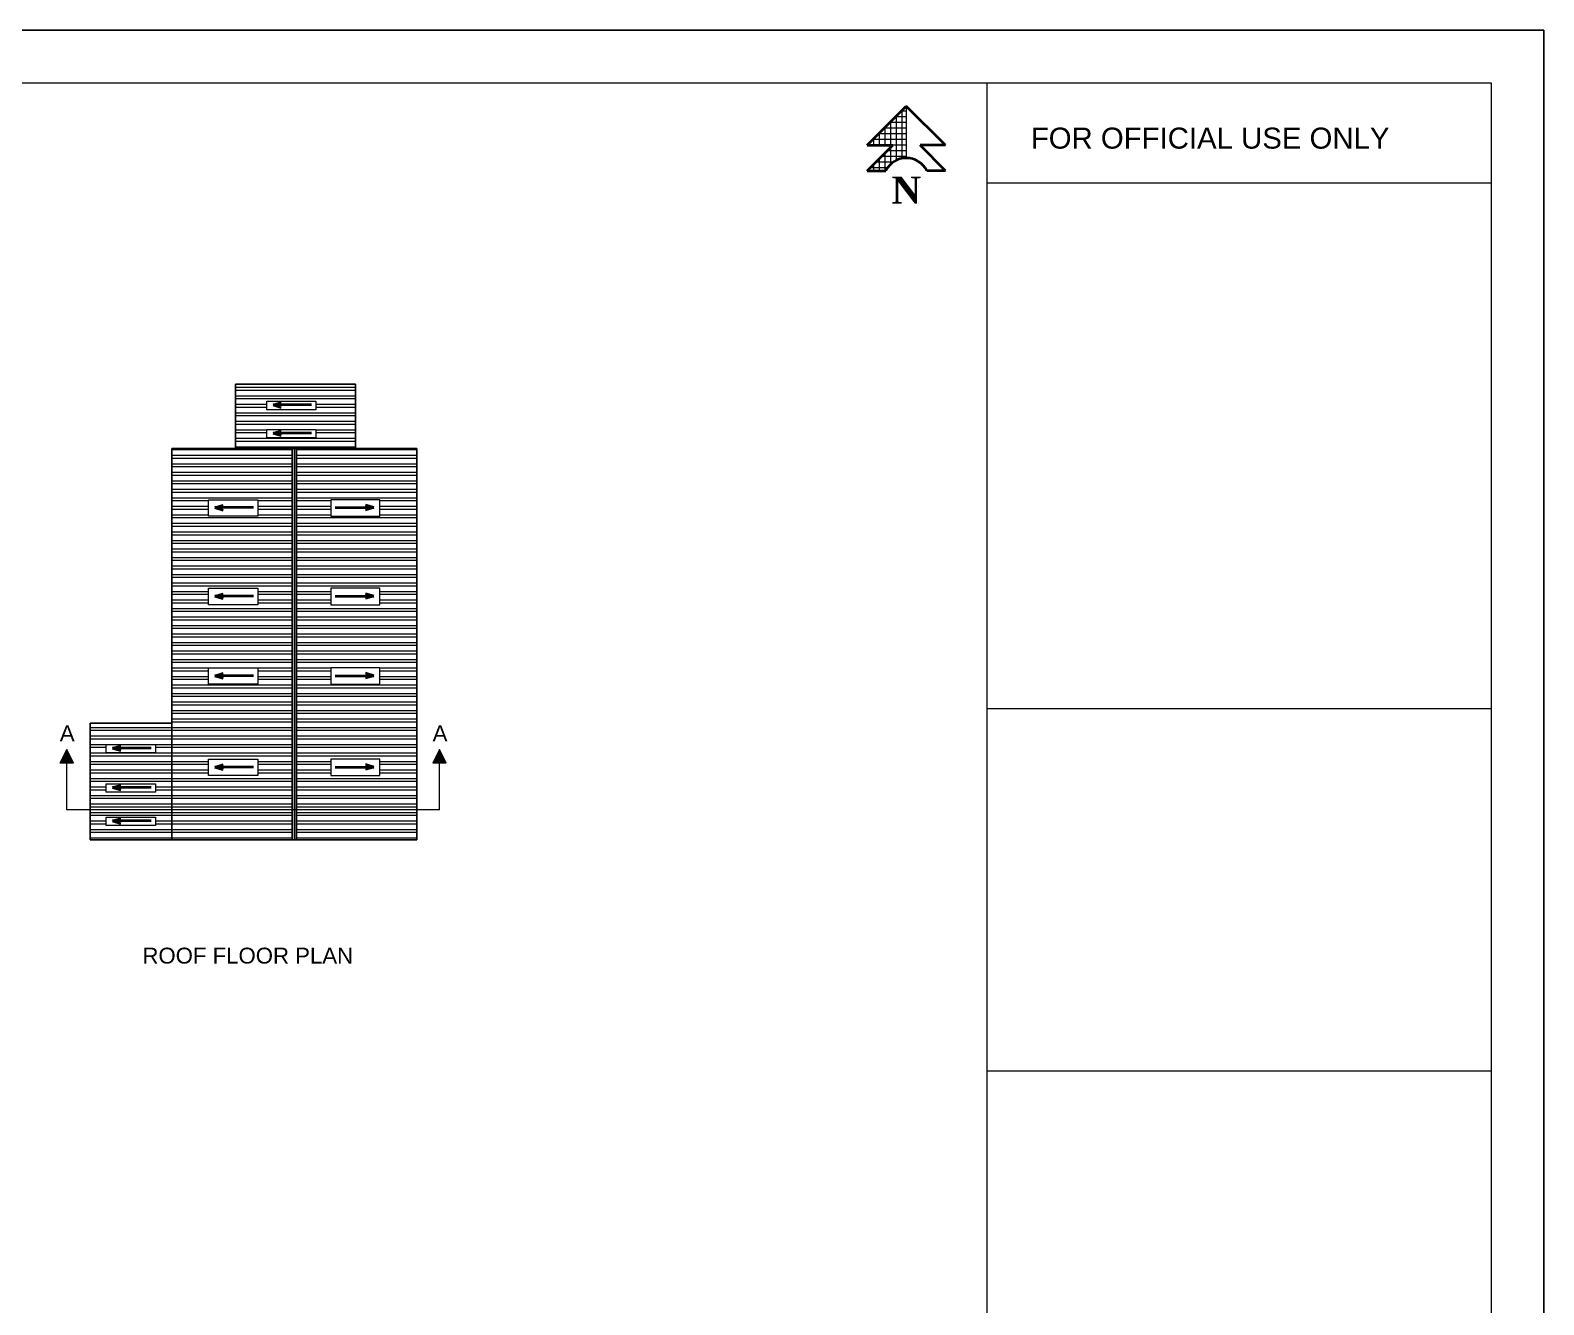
# Model space of a CAD drawing. Header units: inches. Extents: x 961 to 4138, y -14268 to -12020.
# Drawn here: x 2803 to 4138, y -13144 to -12020 of the extents above; entities that cross this region are included whole.
import ezdxf

# ---------------------------------------------------------------- set-up
doc = ezdxf.new("R2010")
doc.units = ezdxf.units.IN
doc.header["$LTSCALE"] = 0.5
doc.header["$MEASUREMENT"] = 0
for name, color, linetype, lineweight in [('DIM_LINE', 173, 'Continuous', 20), ('door', 202, 'Continuous', 5), ('ELE1', 3, 'Continuous', 9), ('TEXT', 220, 'Continuous', 9), ('wall', 20, 'Continuous', 40), ('WALL - A', 1, 'Continuous', 40)]:
    doc.layers.add(name, color=color, linetype=linetype, lineweight=lineweight)
doc.styles.get("Standard").update_dxf_attribs({"font": 'arial.ttf'})
pattern_1 = [(180, (-333539.054, 29692.633), (-4e-16, -7.5), []), (180, (-333541.554, 29695.133), (-4e-16, -7.5), [])]

# ---------------------------------------------------------------- blocks, each defined once
blk = doc.blocks.new('SDEGH')
at = {"layer": 'TEXT'}
h = blk.add_hatch(dxfattribs=at)
h.set_pattern_fill('NET', color=256, scale=40, style=0)
h.set_pattern_definition([(0, (43922.391, -13181.093), (0, 5), []), (90, (43922.391, -13181.093), (-5, 3e-16), [])])
h.paths.add_polyline_path([(52300.8, -9226.1), (52266.3, -9260.6), (52288.8, -9260.6), (52266.3, -9283.1), (52282.8, -9283.1, -0.284572), (52300.8, -9272)])
blk.add_line((52300.8, -9226.1), (52300.8, -9272), dxfattribs=at)
at = {"layer": 'wall'}
for p, q in [((52266.3, -9260.6), (52300.8, -9226.1)), ((52335.4, -9260.6), (52300.8, -9226.1)), ((52266.3, -9260.6), (52288.8, -9260.6)), ((52266.3, -9283.1), (52288.8, -9260.6)), ((52335.4, -9260.6), (52312.9, -9260.6)), ((52335.4, -9283.1), (52312.9, -9260.6)), ((52266.3, -9283.1), (52282.8, -9283.1)), ((52335.4, -9283.1), (52318.8, -9283.1))]:
    blk.add_line(p, q, dxfattribs=at)
blk.add_arc((52300.8, -9292), 20.1, 26.4605, 153.5395, dxfattribs=at)
at = {"layer": 'Defpoints', "insert": (52287.7, -9288.2), "char_height": 24, "width": 23.16, "attachment_point": 1}
blk.add_mtext('{\\fTimes New Roman|b1|i0|c0|p18;N}', dxfattribs=at)

msp = doc.modelspace()

# ---------------------------------------------------------------- hatches: boundary and pattern name
at = {"linetype": 'ByBlock', "lineweight": 5}
for points in [[(2835.6, -12654.4), (2841.6, -12666.4), (2829.6, -12666.4)], [(3164.4, -12654.4), (3170.4, -12666.4), (3158.4, -12666.4)]]:
    msp.add_hatch(color=7, dxfattribs=at).paths.add_polyline_path(points)
at = {"layer": 'DIM_LINE'}
h = msp.add_hatch(dxfattribs=at)
h.set_pattern_fill('ANSI32', color=256, scale=20, angle=135)
h.set_pattern_definition(pattern_1)
h.paths.add_polyline_path([(3090.4, -12332), (2984.4, -12332), (2984.4, -12389), (3090.4, -12389)])
h.paths.add_polyline_path([(3055.4, -12354.7), (3012, -12354.7), (3012, -12347.2), (3055.4, -12347.2)], flags=16)
h.paths.add_polyline_path([(3055.4, -12372.1), (3055.4, -12379.6), (3012, -12379.6), (3012, -12372.1)], flags=16)
h = msp.add_hatch(dxfattribs=at)
h.set_pattern_fill('ANSI32', color=256, scale=20, angle=135)
h.set_pattern_definition(pattern_1)
h.paths.add_polyline_path([(2928.4, -12389), (2928.4, -12734), (3034.4, -12734), (3034.4, -12389)])
h.paths.add_polyline_path([(3004.2, -12434), (3004.2, -12448.5), (2960.8, -12448.5), (2960.8, -12434)], flags=16)
h.paths.add_polyline_path([(3004.2, -12512.1), (3004.2, -12526.6), (2960.8, -12526.6), (2960.8, -12512.1)], flags=16)
h.paths.add_polyline_path([(3004.2, -12582.2), (3004.2, -12596.7), (2960.8, -12596.7), (2960.8, -12582.2)], flags=16)
h.paths.add_polyline_path([(3004.2, -12662.8), (3004.2, -12677.3), (2960.8, -12677.3), (2960.8, -12662.8)], flags=16)
h = msp.add_hatch(dxfattribs=at)
h.set_pattern_fill('ANSI32', color=256, scale=20, angle=135)
h.set_pattern_definition(pattern_1)
h.paths.add_polyline_path([(3038.4, -12389), (3038.4, -12734), (3144.4, -12734), (3144.4, -12389)])
h.paths.add_polyline_path([(3111.9, -12434), (3111.9, -12448.5), (3068.6, -12448.5), (3068.6, -12434)], flags=16)
h.paths.add_polyline_path([(3111.9, -12512.1), (3111.9, -12526.6), (3068.6, -12526.6), (3068.6, -12512.1)], flags=16)
h.paths.add_polyline_path([(3111.9, -12582.2), (3111.9, -12596.7), (3068.6, -12596.7), (3068.6, -12582.2)], flags=16)
h.paths.add_polyline_path([(3111.9, -12662.8), (3111.9, -12677.3), (3068.6, -12677.3), (3068.6, -12662.8)], flags=16)
h = msp.add_hatch(dxfattribs=at)
h.set_pattern_fill('ANSI32', color=256, scale=20, angle=135)
h.set_pattern_definition(pattern_1)
h.paths.add_polyline_path([(2928.4, -12631), (2856.4, -12631), (2856.4, -12734), (2928.4, -12734)])
h.paths.add_polyline_path([(2913.8, -12657.3), (2870.5, -12657.3), (2870.5, -12649.8), (2913.8, -12649.8)], flags=16)
h.paths.add_polyline_path([(2913.8, -12684.5), (2913.8, -12692), (2870.5, -12692), (2870.5, -12684.5)], flags=16)
h.paths.add_polyline_path([(2913.8, -12714), (2913.8, -12721.5), (2870.5, -12721.5), (2870.5, -12714)], flags=16)

# ---------------------------------------------------------------- linework, layer by layer
at = {"ltscale": 0.5}
for p, q in [((2984.4, -12389), (2984.4, -12332)), ((2984.4, -12332), (3090.4, -12332)), ((3090.4, -12389), (3090.4, -12332)), ((2928.4, -12389), (3144.4, -12389)), ((3034.4, -12389), (3034.4, -12734)), ((3036.4, -12389), (3036.4, -12734)), ((3038.4, -12389), (3038.4, -12734)), ((2928.4, -12631), (2856.4, -12631)), ((2856.4, -12734), (2856.4, -12631)), ((3144.4, -12734), (2856.4, -12734))]:
    msp.add_line(p, q, dxfattribs=at)
at = {"color": 242, "ltscale": 0.5, "true_color": 0xcd2027}
for p, q in [((2928.4, -12389), (2928.4, -12734)), ((3144.4, -12389), (3144.4, -12734))]:
    msp.add_line(p, q, dxfattribs=at)
at = {"color": 7, "linetype": 'ByBlock', "lineweight": 5}
for p, q in [((2835.6, -12654.4), (2829.6, -12666.4)), ((2841.6, -12666.4), (2829.6, -12666.4)), ((2841.6, -12666.4), (2835.6, -12654.4)), ((2835.6, -12707.5), (2835.6, -12666.4)), ((3164.4, -12654.4), (3158.4, -12666.4)), ((3170.4, -12666.4), (3158.4, -12666.4)), ((3170.4, -12666.4), (3164.4, -12654.4)), ((3164.4, -12707.5), (3164.4, -12666.4)), ((3164.4, -12707.5), (2835.6, -12707.5))]:
    msp.add_line(p, q, dxfattribs=at)
at = {"layer": 'Defpoints'}
msp.add_lwpolyline([(4138.3, -12020), (960.7, -12020), (960.7, -14268), (4138.3, -14268)], close=True, dxfattribs=at)
at = {"layer": 'door', "ltscale": 0.5}
for points in [[(3055.4, -12347.2), (3055.4, -12354.7), (3012, -12354.7), (3012, -12347.2)], [(3055.4, -12372.1), (3055.4, -12379.6), (3012, -12379.6), (3012, -12372.1)], [(3004.2, -12434), (3004.2, -12448.5), (2960.8, -12448.5), (2960.8, -12434)], [(3068.6, -12434), (3068.6, -12448.5), (3111.9, -12448.5), (3111.9, -12434)], [(3004.2, -12512.1), (3004.2, -12526.6), (2960.8, -12526.6), (2960.8, -12512.1)], [(3068.6, -12512.1), (3068.6, -12526.6), (3111.9, -12526.6), (3111.9, -12512.1)], [(3004.2, -12582.2), (3004.2, -12596.7), (2960.8, -12596.7), (2960.8, -12582.2)], [(3068.6, -12582.2), (3068.6, -12596.7), (3111.9, -12596.7), (3111.9, -12582.2)], [(2913.8, -12649.8), (2913.8, -12657.3), (2870.5, -12657.3), (2870.5, -12649.8)], [(2832.7, -12662), (2832.7, -12664), (2834.7, -12664), (2834.7, -12662)], [(3004.2, -12662.8), (3004.2, -12677.3), (2960.8, -12677.3), (2960.8, -12662.8)], [(3068.6, -12662.8), (3068.6, -12677.3), (3111.9, -12677.3), (3111.9, -12662.8)], [(2913.8, -12684.5), (2913.8, -12692), (2870.5, -12692), (2870.5, -12684.5)], [(2913.8, -12714), (2913.8, -12721.5), (2870.5, -12721.5), (2870.5, -12714)]]:
    msp.add_lwpolyline(points, close=True, dxfattribs=at)
at = {"layer": 'ELE1'}
for p, q in [((3647.3, -14221.7), (3647.3, -12066.3)), ((4092, -12154.9), (3647.3, -12154.9)), ((4092, -12618.4), (3647.3, -12618.4)), ((4092, -12938.1), (3647.3, -12938.1))]:
    msp.add_line(p, q, dxfattribs=at)
msp.add_lwpolyline([(1007, -12066.3), (4092, -12066.3), (4092, -14221.7), (1007, -14221.7)], close=True, dxfattribs=at)
msp.add_lwpolyline([(1007, -12066.3), (4092, -12066.3), (4092, -14221.7), (1007, -14221.7)], close=True, dxfattribs=at)
at = {"layer": 'WALL - A'}
for p, q in [((3017.6, -12350.5), (3024.9, -12348.3)), ((3051.6, -12350.5), (3017.6, -12350.5)), ((3017.6, -12350.5), (3024.9, -12352.6)), ((3017.6, -12375.4), (3024.9, -12373.3)), ((3051.6, -12375.4), (3017.6, -12375.4)), ((3017.6, -12375.4), (3024.9, -12377.5)), ((2966.4, -12441), (2973.7, -12438.9)), ((3106.4, -12441), (3099.1, -12438.9)), ((3000.4, -12441), (2966.4, -12441)), ((2966.4, -12441), (2973.7, -12443.2)), ((3072.4, -12441), (3106.4, -12441)), ((3106.4, -12441), (3099.1, -12443.2)), ((2966.4, -12519.2), (2973.7, -12517)), ((3000.4, -12519.2), (2966.4, -12519.2)), ((2966.4, -12519.2), (2973.7, -12521.3)), ((3072.4, -12519.2), (3106.4, -12519.2)), ((3106.4, -12519.2), (3099.1, -12517)), ((3106.4, -12519.2), (3099.1, -12521.3)), ((2966.4, -12589.3), (2973.7, -12587.1)), ((3106.4, -12589.3), (3099.1, -12587.1)), ((3000.4, -12589.3), (2966.4, -12589.3)), ((2966.4, -12589.3), (2973.7, -12591.4)), ((3072.4, -12589.3), (3106.4, -12589.3)), ((3106.4, -12589.3), (3099.1, -12591.4)), ((2876.1, -12653.1), (2883.4, -12651)), ((2910.1, -12653.1), (2876.1, -12653.1)), ((2876.1, -12653.1), (2883.4, -12655.2)), ((2966.4, -12669.9), (2973.7, -12667.7)), ((3000.4, -12669.9), (2966.4, -12669.9)), ((2966.4, -12669.9), (2973.7, -12672)), ((3072.4, -12669.9), (3106.4, -12669.9)), ((3106.4, -12669.9), (3099.1, -12667.7)), ((3106.4, -12669.9), (3099.1, -12672)), ((2876.1, -12687.9), (2883.4, -12685.7)), ((2910.1, -12687.9), (2876.1, -12687.9)), ((2876.1, -12687.9), (2883.4, -12690)), ((2876.1, -12717.3), (2883.4, -12715.2)), ((2910.1, -12717.3), (2876.1, -12717.3)), ((2876.1, -12717.3), (2883.4, -12719.5))]:
    msp.add_line(p, q, dxfattribs=at)

# ---------------------------------------------------------------- block references
at = {"layer": 'wall'}
msp.add_blockref('SDEGH', (-48724.7, -2860.8), dxfattribs=at)

# ---------------------------------------------------------------- texts
at = {"color": 7, "linetype": 'ByBlock', "lineweight": 5, "char_height": 14}
for s, insert, width, attachment_point in [('A', (2842.6, -12633), 26.58, 3), ('A', (3171.4, -12633), 26.58, 3), ('{\\fArial CE|b0|i0|c0|p34;ROOF FLOOR PLAN}', (2995.3, -12836.2), 235.547, 5)]:
    msp.add_mtext(s, dxfattribs=dict(at, insert=insert, width=width, attachment_point=attachment_point))
at = {"layer": 'Defpoints'}
msp.add_text('FOR OFFICIAL USE ONLY', height=18.527, dxfattribs=at).set_placement((3685.9, -12124.4))

doc.saveas('drawing.dxf')
